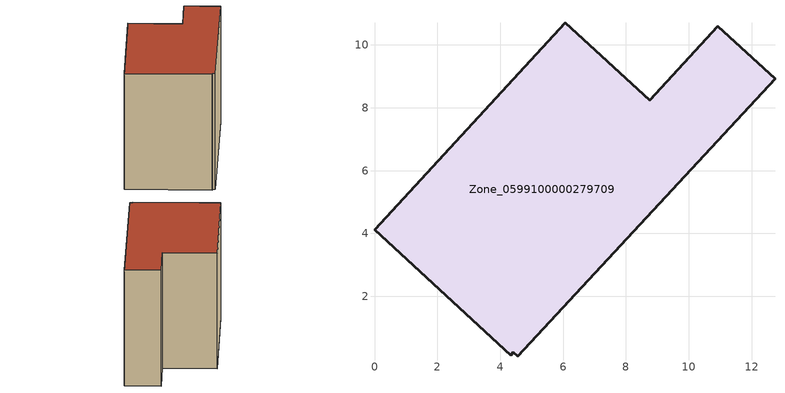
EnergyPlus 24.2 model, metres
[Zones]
Zone_0599100000279709
 floor ground (C_G): 4.42,0.23 4.34,0.13 0,4.11 6.06,10.71 8.76,8.24 10.92,10.59 12.74,8.93 4.57,0.09 z0
 wall outside (C_F): 4.34,0.13 4.42,0.23 4.57,0.09 12.74,8.93 10.92,10.59 8.76,8.24 6.06,10.71 0,4.11 4.34,0.13 z0:8.34
 roof outside (C_R): 4.42,0.23 4.57,0.09 12.74,8.93 10.92,10.59 8.76,8.24 6.06,10.71 0,4.11 4.34,0.13 z8.34
[BUILDING]
Pand.0599100000279709: North Axis=0; Terrain=City; Loads Convergence Tolerance Value=0.04; Temperature Convergence Tolerance Value=0.4; Solar Distribution=FullExterior; Maximum Number of Warmup Days=25; Minimum Number of Warmup Days=1
[Site:Location]
Rotterdam.The.Hague.AP_ZH_NLD Design_Conditions: Latitude=51.96; Longitude=4.45; Time Zone=1; Elevation=-4.5
[SITE:GROUNDTEMPERATURE:BUILDINGSURFACE]
18, 18, 18, 18, 18, 18, 18, 18, 18, 18, 18, 18
[MATERIAL] Thermal Absorptance=0.9; Solar Absorptance=0.7; Visible Absorptance=0.7
Name | Roughness | Thickness | Conductivity | Density | Specific Heat
G.TC.1975-1991 | MediumSmooth | 0.15 | 0.288461 | 540 | 1210
F.TC.1975-1991 | Rough | 0.3 | 0.230769 | 1920 | 840
R.TC.1975-1991 | MediumRough | 0.2 | 0.153846 | 1500 | 1000
[CONSTRUCTION]
C_G: G.TC.1975-1991
C_F: F.TC.1975-1991
C_R: R.TC.1975-1991
[ZONE]
Zone_0599100000279709: Type=1; Multiplier=1; Ceiling Height=Autocalculate; Volume=Autocalculate; Floor Area=autocalculate; Part of Total Floor Area=Yes
[ZONEINFILTRATION:DESIGNFLOWRATE]
Infil_Zone_0599100000279709: Zone or ZoneList or Space or SpaceList=Zone_0599100000279709; Schedule=AlwaysOn; Design Flow Rate Calculation Method=Flow/Area; Flow Rate per Floor Area=0.003; Constant Term Coefficient=1; Temperature Term Coefficient=0; Velocity Term Coefficient=0; Velocity Squared Term Coefficient=0
[HVACTEMPLATE:ZONE:IDEALLOADSAIRSYSTEM]
Zone_0599100000279709: Maximum Heating Supply Air Temperature=50; Minimum Cooling Supply Air Temperature=13; Maximum Heating Supply Air Humidity Ratio=0.0156; Minimum Cooling Supply Air Humidity Ratio=0.0077; Heating Limit=NoLimit; Cooling Limit=NoLimit; Dehumidification Control Type=ConstantSensibleHeatRatio; Cooling Sensible Heat Ratio=0.7; Dehumidification Setpoint=60; Humidification Control Type=None; Humidification Setpoint=30; Outdoor Air Method=None; Outdoor Air Flow Rate per Person=0.00944; Outdoor Air Flow Rate per Zone Floor Area=0; Outdoor Air Flow Rate per Zone=0; Demand Controlled Ventilation Type=None; Outdoor Air Economizer Type=NoEconomizer; Heat Recovery Type=None; Sensible Heat Recovery Effectiveness=0.7; Latent Heat Recovery Effectiveness=0.65
[ZONECONTROL:THERMOSTAT]
ThermostatControl_Zone_0599100000279709: Zone or ZoneList=Zone_0599100000279709; Control Type Schedule=DualSetpointControlType; Control 1=Thermostat_Zone_0599100000279709; Temperature Difference Between Cutout And Setpoint=0
[THERMOSTATSETPOINT:DUALSETPOINT]
Thermostat_Zone_0599100000279709: Heating Setpoint Temperature Schedule=HeatingSetpoint_Zone_0599100000279709; Cooling Setpoint Temperature Schedule=CoolingSetpoint_Zone_0599100000279709
[SCHEDULE:COMPACT]
HeatingSetpoint_Zone_0599100000279709: Through: 12/31, For: AllDays, Until: 24:00, 21
CoolingSetpoint_Zone_0599100000279709: Through: 12/31, For: AllDays, Until: 24:00, 24
DualSetpointControlType: Through: 12/31, For: AllDays, Until: 24:00, 4
AlwaysOn: Through: 12/31, For: AllDays, Until: 24:00, 1
